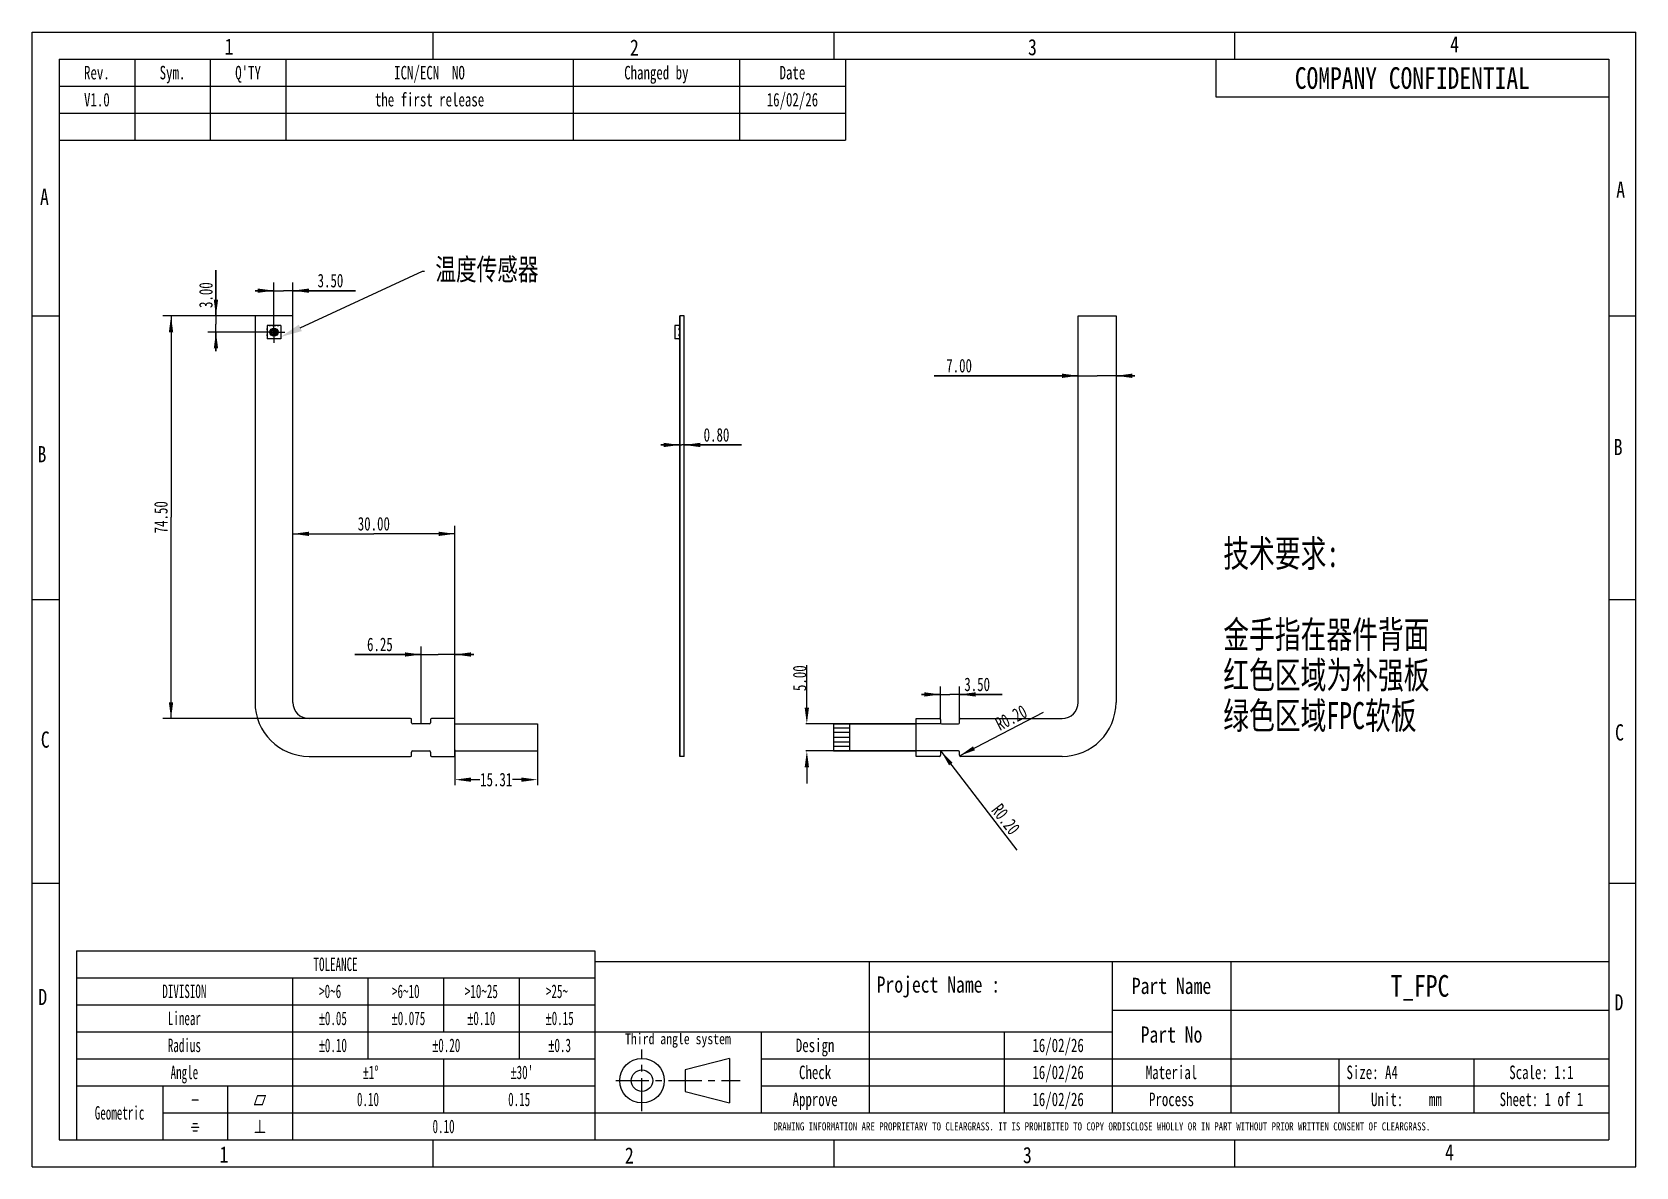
# Model space of a CAD drawing. Header units: millimetres. Extents: x 0 to 297, y 0 to 210.
import ezdxf
from ezdxf import colors
from ezdxf.entities.mleader import LeaderData, LeaderLine
from ezdxf.math import Vec2, Vec3

# ---------------------------------------------------------------- set-up
doc = ezdxf.new("R2010")
doc.units = ezdxf.units.MM
doc.header["$LTSCALE"] = 16.335
doc.header["$PDMODE"] = 3
doc.header["$PDSIZE"] = 8
doc.linetypes.add('CENTER', pattern=[0.6, 0.375, -0.075, 0.075, -0.075])
doc.layers.get('0').update_dxf_attribs({"linetype": 'CONTINUOUS'})
doc.layers.get('Defpoints').update_dxf_attribs({"linetype": 'CONTINUOUS'})
doc.layers.add('DEFAULT_1', color=7, linetype='CENTER')
doc.styles.get("Standard").update_dxf_attribs({"font": 'txt', "width": 0.7})
doc.styles.add('TEXTSTYLE_1', font='gdt', dxfattribs={"width": 0.8})
doc.styles.add('TEXTSTYLE_2', font='txt', dxfattribs={"width": 0.8})
doc.styles.add('TEXTSTYLE_3', font='txt', dxfattribs={"width": 0.6})
doc.styles.add('TEXTSTYLE_4', font='gdt', dxfattribs={"width": 0.6})
doc.dimstyles.new('DIMSTYLE_1', dxfattribs={"dimtxt": 2.5, "dimasz": 3, "dimexe": 0.18, "dimexo": 0.0625, "dimgap": 0.09, "dimtad": 1, "dimzin": 0, "dimdsep": 46, "dimtxsty": 'Standard', "dimblk": '_FILLED', "dimblk1": '_FILLED', "dimblk2": '_FILLED', "dimcen": 0.09, "dimadec": 0, "dimazin": 0, "dimtp": 0.0001, "dimtm": 0.0001, "dimtfac": 1, "dimtofl": 0, "dimtmove": 0, "dimatfit": 3, "dimldrblk": '_FILLED', "dimfxl": 1, "dimtolj": 1, "dimtzin": 0, "dimarcsym": 0})
doc.dimstyles.new('DIMSTYLE_2', dxfattribs={"dimtxt": 2.5, "dimasz": 3, "dimexe": 0.18, "dimexo": 0.0625, "dimgap": 0.09, "dimtad": 1, "dimzin": 0, "dimdsep": 46, "dimtxsty": 'Standard', "dimblk": '_FILLED', "dimblk1": '_FILLED', "dimblk2": '_FILLED', "dimcen": 0.09, "dimadec": 0, "dimazin": 0, "dimtp": 0.01, "dimtm": 0.01, "dimtfac": 1, "dimtofl": 0, "dimtmove": 0, "dimatfit": 3, "dimldrblk": '_FILLED', "dimfxl": 1, "dimtolj": 1, "dimtzin": 0, "dimarcsym": 0})
doc.dimstyles.new('DIMSTYLE_3', dxfattribs={"dimtxt": 2.5, "dimasz": 3, "dimexe": 0.18, "dimexo": 0.0625, "dimgap": 0.09, "dimtad": 1, "dimzin": 0, "dimdsep": 46, "dimtxsty": 'Standard', "dimblk": '_FILLED', "dimblk1": '_FILLED', "dimblk2": '_FILLED', "dimcen": 0.09, "dimadec": 0, "dimazin": 0, "dimtp": 0.01, "dimtm": 0.01, "dimtfac": 1, "dimtofl": 0, "dimtmove": 0, "dimatfit": 3, "dimldrblk": '_FILLED', "dimfxl": 1, "dimtolj": 1, "dimtzin": 0, "dimarcsym": 0})
doc.dimstyles.get("Standard").update_dxf_attribs({"dimtxt": 2.5, "dimasz": 3, "dimexe": 0.18, "dimexo": 0.0625, "dimgap": 0.09, "dimtad": 1, "dimzin": 0, "dimdsep": 46, "dimtxsty": 'Standard', "dimblk": '_FILLED', "dimblk1": '_FILLED', "dimblk2": '_FILLED', "dimcen": 0.09, "dimadec": 0, "dimazin": 0, "dimtol": 1, "dimtp": 0.01, "dimtm": 0.01, "dimtfac": 1, "dimtofl": 0, "dimtmove": 0, "dimatfit": 3, "dimldrblk": '_FILLED', "dimfxl": 1, "dimtolj": 1, "dimtzin": 0, "dimarcsym": 0})

# ---------------------------------------------------------------- blocks, each defined once
blk = doc.blocks.new('_FILLED')
at = {"color": 0, "linetype": 'ByBlock'}
blk.add_solid([(0, 0), (-1, 0.133), (-1, -0.133)], dxfattribs=at)
blk = doc.blocks.new('*D1')
at = {"color": 2, "linetype": 'Continuous', "transparency": 16777216}
for p, q in [((34.05, 157.47), (34.05, 165.94)), ((34.05, 165.94), (34.05, 155.97)), ((41.29, 157.47), (32.55, 157.47)), ((44.79, 154.47), (32.55, 154.47)), ((34.05, 150.97), (34.05, 155.97)), ((34.05, 154.47), (34.05, 150.97))]:
    blk.add_line(p, q, dxfattribs=at)
at = {"color": 2, "linetype": 'Continuous', "transparency": 16777216, "xscale": 3, "yscale": 3, "zscale": 3}
for p, rotation in [((34.05, 157.47), 270), ((34.05, 154.47), 90)]:
    blk.add_blockref('_FILLED', p, dxfattribs=dict(at, rotation=rotation))
at = {"color": 2, "linetype": 'Continuous', "transparency": 16777216, "insert": (30.93, 158.94), "char_height": 2.5, "width": 7, "attachment_point": 1, "rotation": 90, "line_spacing_factor": 0.9}
blk.add_mtext('3.00', dxfattribs=at)
blk = doc.blocks.new('*D2')
at = {"color": 2, "linetype": 'Continuous', "transparency": 16777216}
for p, q in [((44.79, 156.47), (44.79, 163.65)), ((48.29, 157.47), (48.29, 163.65)), ((44.79, 162.15), (41.29, 162.15)), ((41.29, 162.15), (46.54, 162.15)), ((59.87, 162.15), (46.54, 162.15)), ((48.29, 162.15), (59.87, 162.15))]:
    blk.add_line(p, q, dxfattribs=at)
at = {"color": 2, "linetype": 'Continuous', "transparency": 16777216, "xscale": 3, "yscale": 3, "zscale": 3}
blk.add_blockref('_FILLED', (44.79, 162.15), dxfattribs=at)
at = {"color": 2, "linetype": 'Continuous', "transparency": 16777216, "xscale": 3, "yscale": 3, "zscale": 3, "rotation": 180}
blk.add_blockref('_FILLED', (48.29, 162.15), dxfattribs=at)
at = {"color": 2, "linetype": 'Continuous', "transparency": 16777216, "insert": (52.87, 165.27), "char_height": 2.5, "width": 7, "attachment_point": 1, "line_spacing_factor": 0.9}
blk.add_mtext('3.50', dxfattribs=at)
blk = doc.blocks.new('*D3')
at = {"color": 2, "linetype": 'Continuous', "transparency": 16777216}
for p, q in [((119.94, 133.6), (116.44, 133.6)), ((116.44, 133.6), (120.34, 133.6)), ((131.36, 133.6), (120.34, 133.6)), ((120.74, 133.6), (131.36, 133.6))]:
    blk.add_line(p, q, dxfattribs=at)
at = {"color": 2, "linetype": 'Continuous', "transparency": 16777216, "xscale": 3, "yscale": 3, "zscale": 3}
blk.add_blockref('_FILLED', (119.94, 133.6), dxfattribs=at)
at = {"color": 2, "linetype": 'Continuous', "transparency": 16777216, "xscale": 3, "yscale": 3, "zscale": 3, "rotation": 180}
blk.add_blockref('_FILLED', (120.74, 133.6), dxfattribs=at)
at = {"color": 2, "linetype": 'Continuous', "transparency": 16777216, "insert": (124.36, 136.72), "char_height": 2.5, "width": 7, "attachment_point": 1, "line_spacing_factor": 0.9}
blk.add_mtext('0.80', dxfattribs=at)
blk = doc.blocks.new('*D4')
at = {"color": 2, "linetype": 'Continuous', "transparency": 16777216}
for p, q in [((168.23, 87.43), (164.73, 87.43)), ((164.73, 87.43), (169.98, 87.43)), ((168.23, 82.77), (168.23, 88.93)), ((179.63, 87.43), (169.98, 87.43)), ((171.73, 82.77), (171.73, 88.93)), ((171.73, 87.43), (179.63, 87.43))]:
    blk.add_line(p, q, dxfattribs=at)
at = {"color": 2, "linetype": 'Continuous', "transparency": 16777216, "xscale": 3, "yscale": 3, "zscale": 3}
blk.add_blockref('_FILLED', (168.23, 87.43), dxfattribs=at)
at = {"color": 2, "linetype": 'Continuous', "transparency": 16777216, "xscale": 3, "yscale": 3, "zscale": 3, "rotation": 180}
blk.add_blockref('_FILLED', (171.73, 87.43), dxfattribs=at)
at = {"color": 2, "linetype": 'Continuous', "transparency": 16777216, "insert": (172.63, 90.55), "char_height": 2.5, "width": 7, "attachment_point": 1, "line_spacing_factor": 0.9}
blk.add_mtext('3.50', dxfattribs=at)
blk = doc.blocks.new('*D5')
at = {"color": 2, "linetype": 'Continuous', "transparency": 16777216}
blk.add_line((171.75, 76.08), (187.29, 84.14), dxfattribs=at)
at = {"color": 2, "linetype": 'Continuous', "transparency": 16777216, "xscale": 3, "yscale": 3, "zscale": 3, "rotation": 207.418961343}
blk.add_blockref('_FILLED', (171.75, 76.08), dxfattribs=at)
at = {"color": 2, "linetype": 'Continuous', "transparency": 16777216, "insert": (178.08, 82.88), "char_height": 2.5, "width": 8.75, "attachment_point": 1, "rotation": 27.419, "line_spacing_factor": 0.9}
blk.add_mtext('R0.20', dxfattribs=at)
blk = doc.blocks.new('*D6')
at = {"color": 2, "linetype": 'Continuous', "transparency": 16777216}
blk.add_line((168.31, 76.93), (182.35, 58.62), dxfattribs=at)
at = {"color": 2, "linetype": 'Continuous', "transparency": 16777216, "xscale": 3, "yscale": 3, "zscale": 3, "rotation": 127.4973600115}
blk.add_blockref('_FILLED', (168.31, 76.93), dxfattribs=at)
at = {"color": 2, "linetype": 'Continuous', "transparency": 16777216, "insert": (179.51, 67.47), "char_height": 2.5, "width": 8.75, "attachment_point": 1, "rotation": 307.4974, "line_spacing_factor": 0.9}
blk.add_mtext('R0.20', dxfattribs=at)
blk = doc.blocks.new('*D7')
at = {"color": 0, "linetype": 'Continuous', "lineweight": -2, "transparency": 16777216}
for p, q in [((143.47, 84.97), (143.47, 92.82)), ((168.37, 81.97), (143.29, 81.97)), ((168.37, 76.97), (143.29, 76.97)), ((143.47, 73.97), (143.47, 70.97))]:
    blk.add_line(p, q, dxfattribs=at)
at = {"layer": 'Defpoints', "color": 0, "linetype": 'Continuous', "transparency": 16777216}
for p in [(168.43, 81.97), (143.47, 76.97), (168.43, 76.97)]:
    blk.add_point(p, dxfattribs=at)
at = {"color": 0, "linetype": 'Continuous', "lineweight": -2, "transparency": 16777216, "xscale": 3, "yscale": 3, "zscale": 3}
for p, rotation in [((143.47, 81.97), 270), ((143.47, 76.97), 90)]:
    blk.add_blockref('_FILLED', p, dxfattribs=dict(at, rotation=rotation))
at = {"color": 0, "linetype": 'Continuous', "transparency": 16777216, "insert": (140.88, 88.06), "char_height": 2.5, "attachment_point": 1, "rotation": 90}
blk.add_mtext('\\A1;5.00', dxfattribs=at)
blk = doc.blocks.new('*D8')
at = {"color": 2, "linetype": 'Continuous', "transparency": 16777216}
for p, q in [((72.04, 81.97), (72.04, 96.32)), ((78.29, 82.97), (78.29, 96.32)), ((72.04, 94.82), (59.79, 94.82)), ((59.79, 94.82), (75.17, 94.82)), ((81.79, 94.82), (75.17, 94.82)), ((78.29, 94.82), (81.79, 94.82))]:
    blk.add_line(p, q, dxfattribs=at)
at = {"color": 2, "linetype": 'Continuous', "transparency": 16777216, "xscale": 3, "yscale": 3, "zscale": 3}
blk.add_blockref('_FILLED', (72.04, 94.82), dxfattribs=at)
at = {"color": 2, "linetype": 'Continuous', "transparency": 16777216, "xscale": 3, "yscale": 3, "zscale": 3, "rotation": 180}
blk.add_blockref('_FILLED', (78.29, 94.82), dxfattribs=at)
at = {"color": 2, "linetype": 'Continuous', "transparency": 16777216, "insert": (66.79, 97.95), "char_height": 2.5, "width": 7, "attachment_point": 3, "line_spacing_factor": 0.9}
blk.add_mtext('6.25', dxfattribs=at)
blk = doc.blocks.new('*D9')
at = {"color": 2, "linetype": 'Continuous', "transparency": 16777216}
for p, q in [((193.73, 146.4), (167.05, 146.4)), ((167.05, 146.4), (197.23, 146.4)), ((204.23, 146.4), (197.23, 146.4)), ((200.73, 146.4), (204.23, 146.4))]:
    blk.add_line(p, q, dxfattribs=at)
at = {"color": 2, "linetype": 'Continuous', "transparency": 16777216, "xscale": 3, "yscale": 3, "zscale": 3}
blk.add_blockref('_FILLED', (193.73, 146.4), dxfattribs=at)
at = {"color": 2, "linetype": 'Continuous', "transparency": 16777216, "xscale": 3, "yscale": 3, "zscale": 3, "rotation": 180}
blk.add_blockref('_FILLED', (200.73, 146.4), dxfattribs=at)
at = {"color": 2, "linetype": 'Continuous', "transparency": 16777216, "insert": (174.05, 149.53), "char_height": 2.5, "width": 7, "attachment_point": 3, "line_spacing_factor": 0.9}
blk.add_mtext('7.00', dxfattribs=at)
blk = doc.blocks.new('*D10')
at = {"color": 2, "linetype": 'Continuous', "transparency": 16777216}
for p, q in [((48.29, 117.15), (63.29, 117.15)), ((78.29, 117.15), (63.29, 117.15)), ((78.29, 82.97), (78.29, 118.65))]:
    blk.add_line(p, q, dxfattribs=at)
at = {"color": 2, "linetype": 'Continuous', "transparency": 16777216, "xscale": 3, "yscale": 3, "zscale": 3, "rotation": 180}
blk.add_blockref('_FILLED', (48.29, 117.15), dxfattribs=at)
at = {"color": 2, "linetype": 'Continuous', "transparency": 16777216, "xscale": 3, "yscale": 3, "zscale": 3}
blk.add_blockref('_FILLED', (78.29, 117.15), dxfattribs=at)
at = {"color": 2, "linetype": 'Continuous', "transparency": 16777216, "insert": (63.29, 120.27), "char_height": 2.5, "width": 8.75, "attachment_point": 2, "line_spacing_factor": 0.9}
blk.add_mtext('30.00', dxfattribs=at)
blk = doc.blocks.new('*D11')
at = {"color": 2, "linetype": 'Continuous', "transparency": 16777216}
for p, q in [((41.29, 157.47), (24.23, 157.47)), ((25.73, 157.47), (25.73, 120.22)), ((25.73, 82.97), (25.73, 120.22)), ((51.29, 82.97), (24.23, 82.97))]:
    blk.add_line(p, q, dxfattribs=at)
at = {"color": 2, "linetype": 'Continuous', "transparency": 16777216, "xscale": 3, "yscale": 3, "zscale": 3}
for p, rotation in [((25.73, 157.47), 90), ((25.73, 82.97), 270)]:
    blk.add_blockref('_FILLED', p, dxfattribs=dict(at, rotation=rotation))
at = {"color": 2, "linetype": 'Continuous', "transparency": 16777216, "insert": (22.6, 120.22), "char_height": 2.5, "width": 8.75, "attachment_point": 2, "rotation": 90, "line_spacing_factor": 0.9}
blk.add_mtext('74.50', dxfattribs=at)
blk = doc.blocks.new('SYMBOL_33_BL0', base_point=(119.6, 16))
at = {"color": 7, "linetype": 'Continuous'}
for p, q in [((129.14, 20.09), (120.94, 17.95)), ((120.94, 17.95), (120.94, 13.97)), ((129.14, 20.09), (129.14, 11.83)), ((120.94, 13.97), (129.14, 11.83))]:
    blk.add_line(p, q, dxfattribs=at)
for radius in [4.13, 1.99]:
    blk.add_circle((112.94, 15.96), radius, dxfattribs=at)
at = {"layer": 'DEFAULT_1', "color": 2, "linetype": 'CENTER'}
for p, q in [((112.93, 10.29), (112.93, 21.71)), ((108.07, 15.96), (131.13, 15.96))]:
    blk.add_line(p, q, dxfattribs=at)
blk = doc.blocks.new('*D14')
at = {"color": 2, "lineweight": -2, "transparency": 16777216}
for p, q in [((78.29, 77.2), (78.29, 70.66)), ((93.6, 77.2), (93.6, 70.66)), ((81.29, 71.66), (82.94, 71.66)), ((90.6, 71.66), (88.95, 71.66))]:
    blk.add_line(p, q, dxfattribs=at)
at = {"layer": 'Defpoints', "color": 0, "transparency": 16777216}
for p in [(78.29, 78.2), (93.6, 78.2), (93.6, 71.66)]:
    blk.add_point(p, dxfattribs=at)
at = {"color": 2, "lineweight": -2, "transparency": 16777216, "xscale": 3, "yscale": 3, "zscale": 3, "rotation": 180}
blk.add_blockref('_FILLED', (78.29, 71.66), dxfattribs=at)
at = {"color": 2, "lineweight": -2, "transparency": 16777216, "xscale": 3, "yscale": 3, "zscale": 3}
blk.add_blockref('_FILLED', (93.6, 71.66), dxfattribs=at)
at = {"color": 2, "transparency": 16777216, "insert": (85.95, 71.66), "char_height": 2.5, "attachment_point": 5}
blk.add_mtext('\\A1;15.31', dxfattribs=at)

msp = doc.modelspace()

# ---------------------------------------------------------------- linework, layer by layer
at = {"color": 2, "linetype": 'Continuous'}
for p, q in [((0, 0), (0, 210)), ((0, 210), (297, 210)), ((297, 0), (297, 210)), ((5, 205), (150.6, 205)), ((5, 205), (5, 190)), ((19, 205), (19, 190)), ((33, 205), (33, 190)), ((47, 205), (47, 190)), ((100.2, 205), (100.2, 190)), ((131, 205), (131, 190)), ((150.6, 205), (150.6, 190)), ((219.2, 205), (292, 205)), ((219.2, 205), (219.2, 198)), ((292, 205), (292, 198)), ((5, 200), (150.6, 200)), ((219.2, 198), (292, 198)), ((5, 195), (150.6, 195)), ((5, 190), (150.6, 190)), ((0, 157.5), (5, 157.5)), ((292, 157.5), (297, 157.5)), ((0, 105), (5, 105)), ((292, 105), (297, 105)), ((0, 52.5), (5, 52.5)), ((292, 52.5), (297, 52.5)), ((8.2, 40), (104.2, 40)), ((8.2, 40), (8.2, 5)), ((104.2, 40), (104.2, 5)), ((104.2, 38), (292, 38)), ((104.2, 38), (104.2, 5)), ((155, 38), (155, 10)), ((200, 38), (200, 10)), ((222, 38), (222, 10)), ((292, 38), (292, 5)), ((8.2, 35), (104.2, 35)), ((48.2, 35), (48.2, 5)), ((62.2, 35), (62.2, 20)), ((76.2, 35), (76.2, 25)), ((90.2, 35), (90.2, 20)), ((8.2, 30), (104.2, 30)), ((200, 29), (292, 29)), ((8.2, 25), (104.2, 25)), ((104.2, 25), (200, 25)), ((135, 25), (135, 10)), ((180, 25), (180, 10)), ((8.2, 20), (104.2, 20)), ((76.2, 20), (76.2, 10)), ((135, 20), (292, 20)), ((242, 20), (242, 10)), ((267, 20), (267, 10)), ((8.2, 15), (104.2, 15)), ((24.2, 15), (24.2, 5)), ((36.2, 15), (36.2, 5)), ((135, 15), (292, 15)), ((24.2, 10), (104.2, 10)), ((104.2, 10), (292, 10)), ((8.2, 5), (104.2, 5)), ((104.2, 5), (292, 5)), ((0, 0), (297, 0))]:
    msp.add_line(p, q, dxfattribs=at)
at = {"color": 7, "linetype": 'Continuous'}
for p, q in [((74.25, 205), (74.25, 210)), ((148.5, 205), (148.5, 210)), ((222.75, 205), (222.75, 210)), ((5, 205), (5, 5)), ((5, 205), (292, 205)), ((292, 205), (292, 5)), ((120.742, 157.47), (119.942, 157.47)), ((120.042, 75.97), (120.042, 157.47)), ((120.742, 75.97), (120.742, 157.47)), ((43.539, 154.92), (43.539, 155.12)), ((43.539, 155.12), (43.54, 155.12)), ((43.54, 154.92), (43.539, 154.92)), ((43.54, 155.72), (43.54, 153.22)), ((46.04, 155.72), (43.54, 155.72)), ((43.915, 155.72), (43.915, 155.721)), ((43.915, 155.721), (44.165, 155.721)), ((44.165, 155.721), (44.165, 155.72)), ((44.415, 155.72), (44.415, 155.721)), ((44.415, 155.721), (44.665, 155.721)), ((44.665, 155.721), (44.665, 155.72)), ((44.915, 155.72), (44.915, 155.721)), ((44.915, 155.721), (45.165, 155.721)), ((45.165, 155.721), (45.165, 155.72)), ((45.415, 155.72), (45.415, 155.721)), ((45.415, 155.721), (45.665, 155.721)), ((45.665, 155.721), (45.665, 155.72)), ((46.04, 155.72), (46.04, 153.22)), ((46.04, 155.12), (46.041, 155.12)), ((46.041, 154.92), (46.04, 154.92)), ((46.041, 155.12), (46.041, 154.92)), ((119.042, 155.72), (119.042, 153.22)), ((119.942, 155.72), (119.042, 155.72)), ((119.742, 155.721), (119.742, 155.72)), ((119.742, 155.721), (119.942, 155.721)), ((119.742, 155.12), (119.742, 154.92)), ((119.842, 155.12), (119.742, 155.12)), ((119.842, 154.92), (119.742, 154.92)), ((119.842, 155.12), (119.842, 154.92)), ((43.539, 153.82), (43.539, 154.02)), ((43.539, 154.02), (43.54, 154.02)), ((43.54, 153.82), (43.539, 153.82)), ((46.04, 153.22), (43.54, 153.22)), ((43.915, 153.219), (43.915, 153.22)), ((44.165, 153.219), (43.915, 153.219)), ((44.165, 153.22), (44.165, 153.219)), ((44.415, 153.219), (44.415, 153.22)), ((44.665, 153.219), (44.415, 153.219)), ((44.665, 153.22), (44.665, 153.219)), ((44.915, 153.219), (44.915, 153.22)), ((45.165, 153.219), (44.915, 153.219)), ((45.165, 153.22), (45.165, 153.219)), ((45.415, 153.219), (45.415, 153.22)), ((45.665, 153.219), (45.415, 153.219)), ((45.665, 153.22), (45.665, 153.219)), ((46.04, 154.02), (46.041, 154.02)), ((46.041, 153.82), (46.04, 153.82)), ((46.041, 154.02), (46.041, 153.82)), ((119.942, 153.22), (119.042, 153.22)), ((119.742, 154.02), (119.742, 153.82)), ((119.842, 154.02), (119.742, 154.02)), ((119.842, 153.82), (119.742, 153.82)), ((119.742, 153.22), (119.742, 153.219)), ((119.742, 153.219), (119.942, 153.219)), ((119.842, 154.02), (119.842, 153.82)), ((120.742, 75.97), (119.942, 75.97)), ((5, 5), (292, 5)), ((74.25, 0), (74.25, 5)), ((148.5, 0), (148.5, 5)), ((222.75, 0), (222.75, 5))]:
    msp.add_line(p, q, dxfattribs=at)
at = {"color": 3, "linetype": 'Continuous'}
for p, q in [((41.29, 157.47), (41.29, 85.97)), ((48.29, 157.47), (41.29, 157.47)), ((48.29, 85.97), (48.29, 157.47)), ((119.942, 82.982), (119.942, 157.47)), ((70.09, 82.97), (51.29, 82.97)), ((70.29, 82.17), (70.29, 82.77)), ((73.59, 81.97), (70.49, 81.97)), ((73.79, 82.77), (73.79, 82.17)), ((78.29, 82.97), (73.99, 82.97)), ((78.29, 75.97), (78.29, 82.97)), ((78.29, 81.97), (93.604, 81.97)), ((93.604, 81.97), (93.604, 76.97)), ((119.942, 75.97), (119.942, 82.97)), ((148.415, 81.97), (163.729, 81.97)), ((148.415, 81.97), (148.415, 76.97)), ((51.29, 75.97), (70.09, 75.97)), ((70.29, 76.17), (70.29, 76.77)), ((70.49, 76.97), (73.59, 76.97)), ((73.79, 76.77), (73.79, 76.17)), ((73.99, 75.97), (78.29, 75.97)), ((78.29, 76.97), (93.604, 76.97)), ((148.415, 76.97), (163.729, 76.97))]:
    msp.add_line(p, q, dxfattribs=at)
at = {"color": 1, "linetype": 'Continuous'}
for p, q in [((193.729, 85.97), (193.729, 157.47)), ((193.729, 157.47), (200.729, 157.47)), ((200.729, 157.47), (200.729, 85.97)), ((163.729, 82.97), (168.029, 82.97)), ((163.729, 75.97), (163.729, 82.97)), ((168.229, 82.77), (168.229, 82.17)), ((168.429, 81.97), (171.529, 81.97)), ((171.729, 82.17), (171.729, 82.77)), ((171.929, 82.97), (190.729, 82.97)), ((168.029, 75.97), (163.729, 75.97)), ((168.229, 76.77), (168.229, 76.17)), ((171.529, 76.97), (168.429, 76.97)), ((171.729, 76.17), (171.729, 76.77)), ((190.729, 75.97), (171.929, 75.97))]:
    msp.add_line(p, q, dxfattribs=at)
at = {"color": 40, "linetype": 'Continuous'}
for p, q in [((151.415, 81.17), (148.415, 81.17)), ((151.415, 80.37), (148.415, 80.37)), ((151.415, 76.97), (151.415, 81.97)), ((151.415, 79.47), (148.415, 79.47)), ((151.415, 78.57), (148.415, 78.57)), ((151.415, 77.77), (148.415, 77.77))]:
    msp.add_line(p, q, dxfattribs=at)
at = {"color": 7, "linetype": 'Continuous'}
for radius in [0.75, 0.609, 0.426, 0.284]:
    msp.add_circle((44.79, 154.47), radius, dxfattribs=at)
at = {"color": 3, "linetype": 'Continuous'}
for centre, radius, start, end in [((51.29, 85.97), 10, 180, 270), ((51.29, 85.97), 3, 180, 270), ((70.09, 82.77), 0.2, 0, 90), ((70.49, 82.17), 0.2, 180, 270), ((73.59, 82.17), 0.2, 270, 360), ((73.99, 82.77), 0.2, 90, 180), ((70.09, 76.17), 0.2, 270, 360), ((70.49, 76.77), 0.2, 90, 180), ((73.59, 76.77), 0.2, 0, 90), ((73.99, 76.17), 0.2, 180, 270)]:
    msp.add_arc(centre, radius, start, end, dxfattribs=at)
at = {"color": 1, "linetype": 'Continuous'}
for centre, radius, start, end in [((190.729, 85.97), 10, 270, 360), ((190.729, 85.97), 3, 270, 360), ((168.029, 82.77), 0.2, 0, 90), ((168.429, 82.17), 0.2, 180, 270), ((171.529, 82.17), 0.2, 270, 360), ((171.929, 82.77), 0.2, 90, 180), ((168.029, 76.17), 0.2, 270, 360), ((168.429, 76.77), 0.2, 90, 180), ((171.529, 76.77), 0.2, 0, 90), ((171.929, 76.17), 0.2, 180, 270)]:
    msp.add_arc(centre, radius, start, end, dxfattribs=at)
at = {"layer": 'DEFAULT_1', "color": 1, "linetype": 'CENTER'}
for q in [(42.79, 154.47), (44.79, 156.47), (44.79, 152.47), (46.79, 154.47)]:
    msp.add_line((44.79, 154.47), q, dxfattribs=at)

# ---------------------------------------------------------------- block references
at = {"color": 2, "linetype": 'Continuous'}
msp.add_blockref('SYMBOL_33_BL0', (119.6, 16), dxfattribs=at)

# ---------------------------------------------------------------- texts
at = {"color": 2, "linetype": 'Continuous', "line_spacing_factor": 0.9}
for s, insert, char_height, width, attachment_point, style in [('1', (35.662, 208.827), 3, 2.4, 1, 'TEXTSTYLE_2'), ('2', (110.721, 208.641), 3, 2.4, 1, 'TEXTSTYLE_2'), ('3', (184.428, 208.711), 3, 2.4, 1, 'TEXTSTYLE_2'), ('4', (262.593, 209.245), 3, 2.4, 1, 'TEXTSTYLE_2'), ('COMPANY CONFIDENTIAL', (255.6, 203.5), 4, 64, 2, 'TEXTSTYLE_2'), ('A', (293.354, 182.348), 3, 2.4, 1, 'TEXTSTYLE_2'), ('A', (1.47, 181.021), 3, 2.4, 1, 'TEXTSTYLE_2'), ('B', (292.893, 134.718), 3, 2.4, 1, 'TEXTSTYLE_2'), ('B', (1.009, 133.391), 3, 2.4, 1, 'TEXTSTYLE_2'), ('C', (1.621, 80.578), 3, 2.4, 1, 'TEXTSTYLE_2'), ('C', (293.135, 81.906), 3, 2.4, 1, 'TEXTSTYLE_2'), ('TOLEANCE', (56.2, 38.75), 2.5, 12, 2, 'TEXTSTYLE_3'), ('D', (1.16, 32.948), 3, 2.4, 1, 'TEXTSTYLE_2'), ('DIVISION', (28.2, 33.75), 2.5, 12, 2, 'TEXTSTYLE_3'), ('>0~6 ', (55.2, 33.75), 2.5, 7.5, 2, 'TEXTSTYLE_3'), ('>6~10', (69.2, 33.75), 2.5, 7.5, 2, 'TEXTSTYLE_3'), ('>10~25', (83.2, 33.75), 2.5, 9, 2, 'TEXTSTYLE_3'), ('>25~', (97.2, 33.75), 2.5, 6, 2, 'TEXTSTYLE_3'), ('Project Name :\\P                  ', (156.4, 35.25), 3, 43.2, 1, 'TEXTSTYLE_2'), ('Part Name', (211, 35), 3, 21.6, 2, 'TEXTSTYLE_2'), ('T_FPC', (257, 35.5), 4, 16, 2, 'TEXTSTYLE_2'), ('D', (293.044, 31.96), 3, 2.4, 1, 'TEXTSTYLE_2'), ('Linear', (28.2, 28.75), 2.5, 9, 2, 'TEXTSTYLE_3'), (' \\Fgdt;{\\Fgdt;`}\\Ftxt;0.05', (55.2, 28.75), 2.5, 10.41667, 2, 'TEXTSTYLE_3'), (' \\Fgdt;{\\Fgdt;`}\\Ftxt;0.075', (69.2, 28.75), 2.5, 11.91667, 2, 'TEXTSTYLE_3'), ('{\\Fgdt;`}\\Ftxt;0.10 ', (83.2, 28.75), 2.5, 10.41667, 2, 'TEXTSTYLE_4'), (' \\Fgdt;{\\Fgdt;`}\\Ftxt;0.15', (97.2, 28.75), 2.5, 10.41667, 2, 'TEXTSTYLE_3'), ('Radius', (28.2, 23.75), 2.5, 9, 2, 'TEXTSTYLE_3'), ('Third angle system', (119.6, 24.71), 2, 28.8, 2, 'TEXTSTYLE_2'), ('Part No', (211, 26), 3, 16.8, 2, 'TEXTSTYLE_2'), (' \\Fgdt;{\\Fgdt;`}\\Ftxt;0.10', (55.2, 23.75), 2.5, 10.41667, 2, 'TEXTSTYLE_3'), (' \\Fgdt;{\\Fgdt;`}\\Ftxt;0.20', (76.2, 23.75), 2.5, 10.41667, 2, 'TEXTSTYLE_3'), (' \\Fgdt;{\\Fgdt;`}\\Ftxt;0.3', (97.2, 23.75), 2.5, 8.91667, 2, 'TEXTSTYLE_3'), ('Angle', (28.2, 18.75), 2.5, 7.5, 2, 'TEXTSTYLE_3'), (' \\Fgdt;{\\Fgdt;`}\\Ftxt;1\\Fgdt;{\\Fgdt;~}', (62.2, 18.75), 2.5, 7.58333, 2, 'TEXTSTYLE_3'), (" \\Fgdt;{\\Fgdt;`}\\Ftxt;30'", (90.2, 18.75), 2.5, 8.91667, 2, 'TEXTSTYLE_3'), ('{\\Fgdt;u}\\Ftxt; ', (30.2, 13.75), 2.5, 7.54167, 2, 'TEXTSTYLE_4'), ('{\\Fgdt;c}', (42.2, 13.75), 2.5, 6.14583, 2, 'TEXTSTYLE_1'), ('0.10', (62.2, 13.75), 2.5, 6, 2, 'TEXTSTYLE_3'), ('0.15', (90.2, 13.75), 2.5, 6, 2, 'TEXTSTYLE_3'), ('Geometric', (16.2, 11.25), 2.5, 13.5, 2, 'TEXTSTYLE_3'), ('{\\Fgdt;i}', (30.2, 8.75), 2.5, 6.04167, 2, 'TEXTSTYLE_4'), ('{\\Fgdt;b}', (42.2, 8.75), 2.5, 6.04167, 2, 'TEXTSTYLE_1'), ('0.10', (76.2, 8.75), 2.5, 6, 2, 'TEXTSTYLE_3'), ('DRAWING INFORMATION ARE PROPRIETARY TO CLEARGRASS. IT IS PROHIBITED TO COPY ORDISCLOSE WHOLLY OR IN PART WITHOUT PRIOR WRITTEN CONSENT OF CLEARGRASS.', (198.1, 8.25), 1.5, 178.8, 2, 'TEXTSTYLE_2'), ('1', (34.722, 3.812), 3, 2.4, 1, 'TEXTSTYLE_2'), ('2', (109.781, 3.626), 3, 2.4, 1, 'TEXTSTYLE_2'), ('3', (183.488, 3.696), 3, 2.4, 1, 'TEXTSTYLE_2'), ('4', (261.653, 4.23), 3, 2.4, 1, 'TEXTSTYLE_2')]:
    msp.add_mtext(s, dxfattribs=dict(at, insert=insert, char_height=char_height, width=width, attachment_point=attachment_point, style=style))
for s, insert, char_height, width, attachment_point in [('Rev.', (12, 203.75), 2.5, 7, 2), ('Sym.', (26, 203.75), 2.5, 7, 2), ("Q'TY", (40, 203.75), 2.5, 7, 2), ('ICN/ECN  NO', (73.6, 203.75), 2.5, 19.25, 2), ('Changed by', (115.6, 203.75), 2.5, 17.5, 2), ('Date', (140.8, 203.75), 2.5, 7, 2), ('V1.0 ', (12, 198.75), 2.5, 8.75, 2), ('the first release', (73.6, 198.75), 2.5, 29.75, 2), ('16/02/26 ', (140.8, 198.75), 2.5, 15.75, 2), ('{\\fSimSun|b0|i0|c134|p2;技术要求}:\\P \\P{\\fSimSun|b0|i0|c134|p2;金手指在器件背面\\P红色区域为补强板\\P绿色区域FPC软板}', (220.584, 116.025), 5, 60.62028, 1), ('Design', (145, 23.75), 2.5, 10.5, 2), ('16/02/26 ', (190, 23.75), 2.5, 15.75, 2), ('Check', (145, 18.75), 2.5, 8.75, 2), ('16/02/26  ', (190, 18.75), 2.5, 17.5, 2), ('Material', (211, 18.75), 2.5, 14, 2), ('Size: A4', (243.4, 18.75), 2.5, 14, 1), ('Scale: 1:1', (279.5, 18.75), 2.5, 17.5, 2), ('Approve', (145, 13.75), 2.5, 12.25, 2), ('16/02/26  ', (190, 13.75), 2.5, 17.5, 2), ('Process', (211, 13.75), 2.5, 12.25, 2), ('Unit:    mm', (254.5, 13.75), 2.5, 19.25, 2), ('Sheet: 1 of 1', (279.5, 13.75), 2.5, 22.75, 2)]:
    msp.add_mtext(s, dxfattribs=dict(at, insert=insert, char_height=char_height, width=width, attachment_point=attachment_point))

# ---------------------------------------------------------------- dimensions: what is measured, and where the dimension line sits
at = {"color": 2, "linetype": 'Continuous'}
for base, p1, p2, angle, dimstyle, picture, middle in [((34.051, 157.47), (44.79, 154.47), (41.29, 157.47), 90, 'DIMSTYLE_1', '*D1', (32.176, 162.435)), ((25.726, 82.97), (41.29, 157.47), (51.29, 82.97), 270, 'DIMSTYLE_2', '*D11', (25.811, 116.309)), ((72.04, 94.821), (78.29, 82.97), (72.04, 81.97), 180, 'DIMSTYLE_2', '*D8', (56.29, 96.696)), ((143.47, 76.97), (168.429, 81.97), (168.429, 76.97), 270, 'DIMSTYLE_2', '*D7', (143.47, 90.394))]:
    dim = msp.add_linear_dim(base=base, p1=p1, p2=p2, angle=angle, dimstyle=dimstyle, dxfattribs=at)
    dim.commit()
    dim.dimension.update_dxf_attribs({"geometry": picture, "text_midpoint": middle, "dimtype": 160})
for base, p1, p2, dimstyle, picture, middle in [((48.29, 162.147), (44.79, 156.47), (48.29, 157.47), 'DIMSTYLE_1', '*D2', (56.369, 164.022)), ((120.742, 133.598), (119.942, 157.47), (120.742, 157.47), 'DIMSTYLE_2', '*D3', (127.861, 135.473)), ((200.729, 146.403), (193.729, 157.47), (200.729, 157.47), 'DIMSTYLE_2', '*D9', (163.552, 148.278)), ((78.29, 117.147), (48.29, 85.97), (78.29, 82.97), 'DIMSTYLE_2', '*D10', (58.915, 119.022)), ((171.729, 87.428), (168.229, 82.77), (171.729, 82.77), 'DIMSTYLE_2', '*D4', (176.134, 89.303))]:
    dim = msp.add_linear_dim(base=base, p1=p1, p2=p2, dimstyle=dimstyle, dxfattribs=at)
    dim.commit()
    dim.dimension.update_dxf_attribs({"geometry": picture, "text_midpoint": middle, "dimtype": 160})
for center, mpoint, picture, middle in [((171.929, 76.17), (171.751, 76.078), '*D5', (182.543, 83.789)), ((168.429, 76.77), (168.307, 76.929), '*D6', (181.177, 63.234))]:
    dim = msp.add_radius_dim(center=center, mpoint=mpoint, dimstyle='DIMSTYLE_3', dxfattribs=at)
    dim.commit()
    dim.dimension.update_dxf_attribs({"geometry": picture, "text_midpoint": middle, "dimtype": 164})
dim = msp.add_linear_dim(base=(93.604, 71.664), p1=(78.29, 78.201), p2=(93.604, 78.201), dimstyle='Standard', override={"dimexe": 1, "dimexo": 1, "dimtad": 0, "dimtih": 1, "dimtoh": 1, "dimcen": 2.673, "dimclrd": 2, "dimclre": 2, "dimclrt": 2, "dimtol": 0})
dim.commit()
dim.dimension.update_dxf_attribs({"geometry": '*D14', "text_midpoint": (85.947, 71.664)})

# ---------------------------------------------------------------- leaders
ml = msp.add_multileader_mtext('Standard')
ml.set_content('{\\fSimSun|b0|i0|c134|p2;温度传感器}', color=256)
ml.set_leader_properties()
ml.build(insert=Vec2(0, 0))
ml.multileader.update_dxf_attribs({"text_right_attachment_type": 6, "dogleg_length": 0.36})
ctx = ml.context
ctx.base_point, ctx.plane_origin = Vec3(72.686, 165.749), Vec3(74.686, 168.093)
ctx.right_attachment = 6
notes = []
notes.append((ctx, [(0, (1, 1, 0), (72.326, 165.749), (1, 0), 0.36, [(0, [(46.04, 153.585)], 0, [])])]))
ctx.mtext.insert, ctx.mtext.width, ctx.mtext.defined_height, ctx.mtext.flow_direction = Vec3(74.686, 168.093), 34.23408, 9.247, 5
for ctx, leaders in notes:
    for number, flags, end, landing, length, lines in leaders:
        leader = LeaderData()
        leader.index, (leader.has_last_leader_line, leader.has_dogleg_vector, leader.attachment_direction) = number, flags
        leader.last_leader_point, leader.dogleg_vector, leader.dogleg_length = Vec3(end), Vec3(landing), length
        for number, points, colour, breaks in lines:
            line = LeaderLine()
            line.index, line.vertices, line.color, line.breaks = number, Vec3.list(points), colors.encode_raw_color(colour), breaks
            leader.lines.append(line)
        ctx.leaders.append(leader)

doc.saveas('drawing.dxf')
